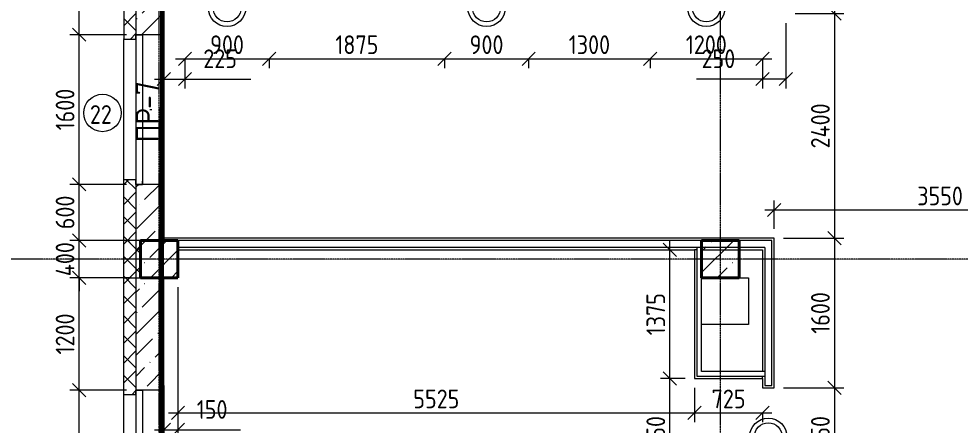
# Model space of a CAD drawing. Header units: millimetres. Extents: x -56773 to 221258, y -262288 to 26541.
# Drawn here: x -21093 to -11026, y -96319 to -91974 of the extents above; entities that cross this region are included whole.
import ezdxf

# ---------------------------------------------------------------- set-up
doc = ezdxf.new("R2010")
doc.units = ezdxf.units.MM
doc.linetypes.add('ADSK_Линия сетки', pattern=[25, 20, -2.5, 0, -2.5])
for name, color, linetype, lineweight in [('3.1 Штукатурка внешн стен для инвесторов', 5, 'Continuous', 60), ('_ Окна', 7, 'Continuous', 18), ('Марки', 7, 'Continuous', 20), ('Марки дверей', 7, 'Continuous', 20), ('Марки окон', 7, 'Continuous', 20), ('Несущие колонны', 7, 'Continuous', 18), ('Окна', 7, 'Continuous', 9), ('Оси', 7, 'Continuous', 9), ('Перекрытие', 7, 'Continuous', 18), ('Размеры', 7, 'Continuous', 9), ('Стены внутренние', 7, 'Continuous', 18), ('Стены наружные', 7, 'Continuous', 18), ('Стены штриховка', 7, 'Continuous', 9)]:
    doc.layers.add(name, color=color, linetype=linetype, lineweight=lineweight)
doc.styles.add('GOST Common_2', font='', dxfattribs={"width": 0.9, "height": 250})
doc.styles.add('GOST Common_3', font='', dxfattribs={"width": 0.9, "height": 200})
doc.styles.get('GOST Common_2').set_extended_font_data('GOST Common')
doc.styles.get('GOST Common_3').set_extended_font_data('GOST Common')
doc.dimstyles.new('ADSK_Основной_2_0', dxfattribs={"dimscale": 304.8, "dimtxt": 201.142999, "dimasz": 0.463911, "dimexe": 0.328084, "dimexo": 0.328084, "dimgap": 0.164042, "dimtad": 1, "dimdec": 3, "dimrnd": 0.001, "dimdsep": 46, "dimtxsty": 'GOST Common_3', "dimblk1": 'OBLIQUE', "dimblk2": 'OBLIQUE', "dimsah": 1, "dimcen": 0.09, "dimdle": 0.328084, "dimazin": 2, "dimtfac": 1, "dimtdec": 4, "dimtix": 1, "dimtmove": 0, "dimatfit": 3, "dimfxl": 1, "dimtvp": 1, "dimtolj": 1, "dimtzin": 0, "dimlwd": 20, "dimlwe": 20, "dimarcsym": 2})
doc.dimstyles.new('ADSK_Основной_2_0_1', dxfattribs={"dimscale": 304.8, "dimtxt": 201.142999, "dimasz": 0.463911, "dimexe": 0.328084, "dimexo": 0.328084, "dimgap": 0.164042, "dimtad": 1, "dimdec": 3, "dimrnd": 0.001, "dimdsep": 46, "dimtxsty": 'GOST Common_3', "dimblk1": 'OBLIQUE', "dimblk2": 'OBLIQUE', "dimsah": 1, "dimcen": 0.09, "dimdle": 0.328084, "dimazin": 2, "dimtfac": 1, "dimtdec": 4, "dimtix": 1, "dimtmove": 1, "dimatfit": 3, "dimfxl": 1, "dimtvp": 1, "dimtolj": 1, "dimtzin": 0, "dimlwd": 20, "dimlwe": 20, "dimarcsym": 2})
doc.dimstyles.new('ADSK_Основной_2_0_2', dxfattribs={"dimscale": 304.8, "dimtxt": 201.142999, "dimasz": 0.463911, "dimexe": 0.328084, "dimexo": 0.328084, "dimgap": 0.164042, "dimtad": 1, "dimdec": 3, "dimrnd": 0.001, "dimdsep": 46, "dimtxsty": 'GOST Common_3', "dimblk1": 'OBLIQUE', "dimblk2": 'OBLIQUE', "dimsah": 1, "dimcen": 0.09, "dimdle": 0.328084, "dimazin": 2, "dimtfac": 1, "dimtdec": 4, "dimtix": 1, "dimtmove": 0, "dimatfit": 3, "dimfxl": 1, "dimtvp": 1, "dimtolj": 1, "dimtzin": 0, "dimlwd": 20, "dimlwe": 20, "dimarcsym": 2})
pattern_1 = [(45, (9.36, -97949.04), (-224.5064, 224.5064), []), (45, (233.87, -97949.04), (-224.5064, 224.5064), [396.875, -79.375, 3.353, -76.022])]
pattern_2 = [(45, (9.36, -97949.04), (-106.066, 106.066), []), (135, (9.36, -97949.04), (-106.066, -106.066), [])]

# ---------------------------------------------------------------- blocks, each defined once
blk = doc.blocks.new('ADSK_КолоннаЖБ_Прямоугольная - 400x400 мм-1807142-Кладочный план 2-го этаж')
at = {"layer": 'Несущие колонны', "lineweight": 40}
for p, q in [((-200, 200), (200, 200)), ((-200, -200), (-200, 200)), ((200, 200), (200, -200)), ((200, -200), (-200, -200))]:
    blk.add_line(p, q, dxfattribs=at)
blk = doc.blocks.new('ОКНО L03 _2СТ_RS - ОК-5_1600х2000h-3556607-Кладочный план 2-го этаж')
at = {"layer": '_ Окна'}
for p, q in [((-838.1, -79), (761.9, -79)), ((-838.1, -149), (-838.1, -79)), ((-838.1, -79), (-803.1, -79)), ((-818.1, -79), (-38.1, -79)), ((-38.1, -79), (741.9, -79)), ((761.9, -79), (726.9, -79)), ((761.9, -149), (761.9, -79)), ((-838.1, -149), (761.9, -149)), ((-838.1, -149), (-833.1, -149)), ((-818.1, -149), (-38.1, -149)), ((-38.1, -149), (741.9, -149)), ((761.9, -149), (756.9, -149))]:
    blk.add_line(p, q, dxfattribs=at)
at = {"layer": 'Окна'}
blk.add_line((-888.1, 150), (811.9, 150), dxfattribs=at)
blk = doc.blocks.new('_Oblique')
at = {"color": 0, "linetype": 'ByBlock', "lineweight": -2}
blk.add_line((-0.5, -0.5), (0.5, 0.5), dxfattribs=at)
blk = doc.blocks.new('*D4427')
at = {"layer": 'Defpoints', "color": 0, "lineweight": 25, "transparency": 16777216}
for p in [(-20448, -95944), (-19840, -95944), (-19840, -97544)]:
    blk.add_point(p, dxfattribs=at)
at = {"layer": 'Размеры', "color": 0, "lineweight": 20, "transparency": 16777216}
for p, q in [((-20448, -97644), (-20448, -95844)), ((-19940, -95944), (-20548, -95944)), ((-19940, -97544), (-20548, -97544))]:
    blk.add_line(p, q, dxfattribs=at)
at = {"layer": 'Размеры', "color": 0, "lineweight": 20, "transparency": 16777216, "xscale": 141.4, "yscale": 141.4, "zscale": 141.4}
for p, rotation in [((-20448, -95944), 90), ((-20448, -97544), 270)]:
    blk.add_blockref('_Oblique', p, dxfattribs=dict(at, rotation=rotation))
at = {"layer": 'Размеры', "color": 0, "lineweight": 9, "transparency": 16777216, "insert": (-20598, -96744), "char_height": 200, "width": 560.47, "attachment_point": 5, "rotation": 90, "style": 'GOST Common_3'}
blk.add_mtext('\\A1;1600', dxfattribs=at)
blk = doc.blocks.new('*D4428')
at = {"layer": 'Defpoints', "color": 0, "lineweight": 25, "transparency": 16777216}
for p in [(-20448, -94744), (-19791, -94744), (-19840, -95944)]:
    blk.add_point(p, dxfattribs=at)
at = {"layer": 'Размеры', "color": 0, "lineweight": 20, "transparency": 16777216}
for p, q in [((-20448, -96044), (-20448, -94644)), ((-19891, -94744), (-20548, -94744)), ((-19940, -95944), (-20548, -95944))]:
    blk.add_line(p, q, dxfattribs=at)
at = {"layer": 'Размеры', "color": 0, "lineweight": 20, "transparency": 16777216, "xscale": 141.4, "yscale": 141.4, "zscale": 141.4}
for p, rotation in [((-20448, -94744), 90), ((-20448, -95944), 270)]:
    blk.add_blockref('_Oblique', p, dxfattribs=dict(at, rotation=rotation))
at = {"layer": 'Размеры', "color": 0, "lineweight": 9, "transparency": 16777216, "insert": (-20598, -95344), "char_height": 200, "width": 560.47, "attachment_point": 5, "rotation": 90, "style": 'GOST Common_3'}
blk.add_mtext('\\A1;1200', dxfattribs=at)
blk = doc.blocks.new('*D4429')
at = {"layer": 'Defpoints', "color": 0, "lineweight": 25, "transparency": 16777216}
for p in [(-20448, -94344), (-19791, -94344), (-19791, -94744)]:
    blk.add_point(p, dxfattribs=at)
at = {"layer": 'Размеры', "color": 0, "lineweight": 20, "transparency": 16777216}
for p, q in [((-20448, -94344), (-20448, -94203)), ((-19891, -94344), (-20548, -94344)), ((-20448, -94744), (-20448, -94344)), ((-19891, -94744), (-20548, -94744)), ((-20448, -94744), (-20448, -94885))]:
    blk.add_line(p, q, dxfattribs=at)
at = {"layer": 'Размеры', "color": 0, "lineweight": 20, "transparency": 16777216, "xscale": 141.4, "yscale": 141.4, "zscale": 141.4}
for p, rotation in [((-20448, -94344), 270), ((-20448, -94744), 90)]:
    blk.add_blockref('_Oblique', p, dxfattribs=dict(at, rotation=rotation))
at = {"layer": 'Размеры', "color": 0, "lineweight": 9, "transparency": 16777216, "insert": (-20598, -94544), "char_height": 200, "width": 474.56, "attachment_point": 5, "rotation": 90, "style": 'GOST Common_3'}
blk.add_mtext('\\A1;400', dxfattribs=at)
blk = doc.blocks.new('*D4430')
at = {"layer": 'Defpoints', "color": 0, "lineweight": 25, "transparency": 16777216}
for p in [(-20448, -93744), (-19840, -93744), (-19791, -94344)]:
    blk.add_point(p, dxfattribs=at)
at = {"layer": 'Размеры', "color": 0, "lineweight": 20, "transparency": 16777216}
for p, q in [((-20448, -94444), (-20448, -93644)), ((-19940, -93744), (-20548, -93744)), ((-19891, -94344), (-20548, -94344))]:
    blk.add_line(p, q, dxfattribs=at)
at = {"layer": 'Размеры', "color": 0, "lineweight": 20, "transparency": 16777216, "xscale": 141.4, "yscale": 141.4, "zscale": 141.4}
for p, rotation in [((-20448, -93744), 90), ((-20448, -94344), 270)]:
    blk.add_blockref('_Oblique', p, dxfattribs=dict(at, rotation=rotation))
at = {"layer": 'Размеры', "color": 0, "lineweight": 9, "transparency": 16777216, "insert": (-20598, -94044), "char_height": 200, "width": 454.11, "attachment_point": 5, "rotation": 90, "style": 'GOST Common_3'}
blk.add_mtext('\\A1;600', dxfattribs=at)
blk = doc.blocks.new('*D4431')
at = {"layer": 'Defpoints', "color": 0, "lineweight": 25, "transparency": 16777216}
for p in [(-20448, -92144), (-19840, -92144), (-19840, -93744)]:
    blk.add_point(p, dxfattribs=at)
at = {"layer": 'Размеры', "color": 0, "lineweight": 20, "transparency": 16777216}
for p, q in [((-20448, -93844), (-20448, -92044)), ((-19940, -92144), (-20548, -92144)), ((-19940, -93744), (-20548, -93744))]:
    blk.add_line(p, q, dxfattribs=at)
at = {"layer": 'Размеры', "color": 0, "lineweight": 20, "transparency": 16777216, "xscale": 141.4, "yscale": 141.4, "zscale": 141.4}
for p, rotation in [((-20448, -92144), 90), ((-20448, -93744), 270)]:
    blk.add_blockref('_Oblique', p, dxfattribs=dict(at, rotation=rotation))
at = {"layer": 'Размеры', "color": 0, "lineweight": 9, "transparency": 16777216, "insert": (-20598, -92944), "char_height": 200, "width": 560.47, "attachment_point": 5, "rotation": 90, "style": 'GOST Common_3'}
blk.add_mtext('\\A1;1600', dxfattribs=at)
blk = doc.blocks.new('*D4432')
at = {"layer": 'Defpoints', "color": 0, "lineweight": 25, "transparency": 16777216}
for p in [(-20448, -90944), (-19840, -90944), (-19840, -92144)]:
    blk.add_point(p, dxfattribs=at)
at = {"layer": 'Размеры', "color": 0, "lineweight": 20, "transparency": 16777216}
for p, q in [((-20448, -92244), (-20448, -90844)), ((-19940, -90944), (-20548, -90944)), ((-19940, -92144), (-20548, -92144))]:
    blk.add_line(p, q, dxfattribs=at)
at = {"layer": 'Размеры', "color": 0, "lineweight": 20, "transparency": 16777216, "xscale": 141.4, "yscale": 141.4, "zscale": 141.4}
for p, rotation in [((-20448, -90944), 90), ((-20448, -92144), 270)]:
    blk.add_blockref('_Oblique', p, dxfattribs=dict(at, rotation=rotation))
at = {"layer": 'Размеры', "color": 0, "lineweight": 9, "transparency": 16777216, "insert": (-20598, -91544), "char_height": 200, "width": 560.47, "attachment_point": 5, "rotation": 90, "style": 'GOST Common_3'}
blk.add_mtext('\\A1;1200', dxfattribs=at)
blk = doc.blocks.new('*D4643')
at = {"layer": 'Defpoints', "color": 0, "lineweight": 25, "transparency": 16777216}
for p in [(-12891, -88019), (-12891, -91919), (-12371, -91919)]:
    blk.add_point(p, dxfattribs=at)
at = {"layer": 'Размеры', "color": 0, "lineweight": 20, "transparency": 16777216}
for p, q in [((-12371, -87919), (-12371, -92019)), ((-12791, -88019), (-12271, -88019)), ((-12791, -91919), (-12271, -91919))]:
    blk.add_line(p, q, dxfattribs=at)
at = {"layer": 'Размеры', "color": 0, "lineweight": 20, "transparency": 16777216, "xscale": 141.4, "yscale": 141.4, "zscale": 141.4}
for p, rotation in [((-12371, -88019), 90), ((-12371, -91919), 270)]:
    blk.add_blockref('_Oblique', p, dxfattribs=dict(at, rotation=rotation))
at = {"layer": 'Размеры', "color": 0, "lineweight": 9, "transparency": 16777216, "insert": (-12521, -89969), "char_height": 200, "width": 605.47, "attachment_point": 5, "rotation": 90, "style": 'GOST Common_3'}
blk.add_mtext('\\A1;3900', dxfattribs=at)
blk = doc.blocks.new('*D4644')
at = {"layer": 'Defpoints', "color": 0, "lineweight": 25, "transparency": 16777216}
for p in [(-12891, -91919), (-13016, -94319), (-12371, -94319)]:
    blk.add_point(p, dxfattribs=at)
at = {"layer": 'Размеры', "color": 0, "lineweight": 20, "transparency": 16777216}
for p, q in [((-12371, -91819), (-12371, -94419)), ((-12791, -91919), (-12271, -91919)), ((-12916, -94319), (-12271, -94319))]:
    blk.add_line(p, q, dxfattribs=at)
at = {"layer": 'Размеры', "color": 0, "lineweight": 20, "transparency": 16777216, "xscale": 141.4, "yscale": 141.4, "zscale": 141.4}
for p, rotation in [((-12371, -91919), 90), ((-12371, -94319), 270)]:
    blk.add_blockref('_Oblique', p, dxfattribs=dict(at, rotation=rotation))
at = {"layer": 'Размеры', "color": 0, "lineweight": 9, "transparency": 16777216, "insert": (-12521, -93119), "char_height": 200, "width": 625.93, "attachment_point": 5, "rotation": 90, "style": 'GOST Common_3'}
blk.add_mtext('\\A1;2400', dxfattribs=at)
blk = doc.blocks.new('*D4645')
at = {"layer": 'Defpoints', "color": 0, "lineweight": 25, "transparency": 16777216}
for p in [(-13016, -94319), (-13016, -95919), (-12371, -95919)]:
    blk.add_point(p, dxfattribs=at)
at = {"layer": 'Размеры', "color": 0, "lineweight": 20, "transparency": 16777216}
for p, q in [((-12371, -94219), (-12371, -96019)), ((-12916, -94319), (-12271, -94319)), ((-12916, -95919), (-12271, -95919))]:
    blk.add_line(p, q, dxfattribs=at)
at = {"layer": 'Размеры', "color": 0, "lineweight": 20, "transparency": 16777216, "xscale": 141.4, "yscale": 141.4, "zscale": 141.4}
for p, rotation in [((-12371, -94319), 90), ((-12371, -95919), 270)]:
    blk.add_blockref('_Oblique', p, dxfattribs=dict(at, rotation=rotation))
at = {"layer": 'Размеры', "color": 0, "lineweight": 9, "transparency": 16777216, "insert": (-12521, -95119), "char_height": 200, "width": 560.47, "attachment_point": 5, "rotation": 90, "style": 'GOST Common_3'}
blk.add_mtext('\\A1;1600', dxfattribs=at)
blk = doc.blocks.new('*D4646')
at = {"layer": 'Defpoints', "color": 0, "lineweight": 25, "transparency": 16777216}
for p in [(-13016, -95919), (-13016, -96969), (-12371, -96969)]:
    blk.add_point(p, dxfattribs=at)
at = {"layer": 'Размеры', "color": 0, "lineweight": 20, "transparency": 16777216}
for p, q in [((-12371, -95819), (-12371, -97069)), ((-12916, -95919), (-12271, -95919)), ((-12916, -96969), (-12271, -96969))]:
    blk.add_line(p, q, dxfattribs=at)
at = {"layer": 'Размеры', "color": 0, "lineweight": 20, "transparency": 16777216, "xscale": 141.4, "yscale": 141.4, "zscale": 141.4}
for p, rotation in [((-12371, -95919), 90), ((-12371, -96969), 270)]:
    blk.add_blockref('_Oblique', p, dxfattribs=dict(at, rotation=rotation))
at = {"layer": 'Размеры', "color": 0, "lineweight": 9, "transparency": 16777216, "insert": (-12521, -96444), "char_height": 200, "width": 560.47, "attachment_point": 5, "rotation": 90, "style": 'GOST Common_3'}
blk.add_mtext('\\A1;1050', dxfattribs=at)
blk = doc.blocks.new('*D4662')
at = {"layer": 'Defpoints', "color": 0, "lineweight": 25, "transparency": 16777216}
for p in [(-19391, -94744), (-19541, -96088), (-19391, -96368)]:
    blk.add_point(p, dxfattribs=at)
at = {"layer": 'Размеры', "color": 0, "lineweight": 20, "transparency": 16777216}
for p, q in [((-19391, -94844), (-19391, -96468)), ((-19541, -96188), (-19541, -96468)), ((-19641, -96368), (-19391, -96368)), ((-19391, -96368), (-18721, -96368))]:
    blk.add_line(p, q, dxfattribs=at)
at = {"layer": 'Размеры', "color": 0, "lineweight": 20, "transparency": 16777216, "xscale": 141.4, "yscale": 141.4, "zscale": 141.4, "rotation": 180}
blk.add_blockref('_Oblique', (-19541, -96368), dxfattribs=at)
at = {"layer": 'Размеры', "color": 0, "lineweight": 20, "transparency": 16777216, "xscale": 141.4, "yscale": 141.4, "zscale": 141.4}
blk.add_blockref('_Oblique', (-19391, -96368), dxfattribs=at)
at = {"layer": 'Размеры', "color": 0, "lineweight": 9, "transparency": 16777216, "insert": (-19190, -96051), "char_height": 200, "width": 409.1, "attachment_point": 1, "line_spacing_factor": 1.022761, "style": 'GOST Common_3'}
blk.add_mtext('\\A1;150', dxfattribs=at)
blk = doc.blocks.new('*D4663')
at = {"layer": 'Defpoints', "color": 0, "lineweight": 25, "transparency": 16777216}
for p in [(-19391, -94744), (-13866, -95819), (-13866, -96188)]:
    blk.add_point(p, dxfattribs=at)
at = {"layer": 'Размеры', "color": 0, "lineweight": 20, "transparency": 16777216}
for p, q in [((-19391, -94844), (-19391, -96288)), ((-13866, -95919), (-13866, -96288)), ((-19491, -96188), (-13766, -96188))]:
    blk.add_line(p, q, dxfattribs=at)
at = {"layer": 'Размеры', "color": 0, "lineweight": 20, "transparency": 16777216, "xscale": 141.4, "yscale": 141.4, "zscale": 141.4, "rotation": 180}
blk.add_blockref('_Oblique', (-19391, -96188), dxfattribs=at)
at = {"layer": 'Размеры', "color": 0, "lineweight": 20, "transparency": 16777216, "xscale": 141.4, "yscale": 141.4, "zscale": 141.4}
blk.add_blockref('_Oblique', (-13866, -96188), dxfattribs=at)
at = {"layer": 'Размеры', "color": 0, "lineweight": 9, "transparency": 16777216, "insert": (-16628, -96038), "char_height": 200, "width": 605.47, "attachment_point": 5, "style": 'GOST Common_3'}
blk.add_mtext('\\A1;5525', dxfattribs=at)
blk = doc.blocks.new('*D4664')
at = {"layer": 'Defpoints', "color": 0, "lineweight": 25, "transparency": 16777216}
for p in [(-13866, -95819), (-13141, -96088), (-13141, -96188)]:
    blk.add_point(p, dxfattribs=at)
at = {"layer": 'Размеры', "color": 0, "lineweight": 20, "transparency": 16777216}
for p, q in [((-13866, -95919), (-13866, -96288)), ((-13966, -96188), (-13041, -96188)), ((-13141, -96188), (-13141, -96288))]:
    blk.add_line(p, q, dxfattribs=at)
at = {"layer": 'Размеры', "color": 0, "lineweight": 20, "transparency": 16777216, "xscale": 141.4, "yscale": 141.4, "zscale": 141.4, "rotation": 180}
blk.add_blockref('_Oblique', (-13866, -96188), dxfattribs=at)
at = {"layer": 'Размеры', "color": 0, "lineweight": 20, "transparency": 16777216, "xscale": 141.4, "yscale": 141.4, "zscale": 141.4}
blk.add_blockref('_Oblique', (-13141, -96188), dxfattribs=at)
at = {"layer": 'Размеры', "color": 0, "lineweight": 9, "transparency": 16777216, "insert": (-13503, -96038), "char_height": 200, "width": 454.11, "attachment_point": 5, "style": 'GOST Common_3'}
blk.add_mtext('\\A1;725', dxfattribs=at)
blk = doc.blocks.new('*D4666')
at = {"layer": 'Defpoints', "color": 0, "lineweight": 25, "transparency": 16777216}
for p in [(-14131, -95819), (-13866, -95819), (-13866, -97069)]:
    blk.add_point(p, dxfattribs=at)
at = {"layer": 'Размеры', "color": 0, "lineweight": 20, "transparency": 16777216}
for p, q in [((-14131, -97169), (-14131, -95719)), ((-13966, -95819), (-14231, -95819)), ((-13966, -97069), (-14231, -97069))]:
    blk.add_line(p, q, dxfattribs=at)
at = {"layer": 'Размеры', "color": 0, "lineweight": 20, "transparency": 16777216, "xscale": 141.4, "yscale": 141.4, "zscale": 141.4}
for p, rotation in [((-14131, -95819), 90), ((-14131, -97069), 270)]:
    blk.add_blockref('_Oblique', p, dxfattribs=dict(at, rotation=rotation))
at = {"layer": 'Размеры', "color": 0, "lineweight": 9, "transparency": 16777216, "insert": (-14281, -96444), "char_height": 200, "width": 560.47, "attachment_point": 5, "rotation": 90, "style": 'GOST Common_3'}
blk.add_mtext('\\A1;1250', dxfattribs=at)
blk = doc.blocks.new('*D4667')
at = {"layer": 'Defpoints', "color": 0, "lineweight": 25, "transparency": 16777216}
for p in [(-14231, -94444), (-14131, -94444), (-13866, -95819)]:
    blk.add_point(p, dxfattribs=at)
at = {"layer": 'Размеры', "color": 0, "lineweight": 20, "transparency": 16777216}
for p, q in [((-14131, -95919), (-14131, -94344)), ((-14131, -94444), (-14031, -94444)), ((-13966, -95819), (-14231, -95819))]:
    blk.add_line(p, q, dxfattribs=at)
at = {"layer": 'Размеры', "color": 0, "lineweight": 20, "transparency": 16777216, "xscale": 141.4, "yscale": 141.4, "zscale": 141.4}
for p, rotation in [((-14131, -94444), 90), ((-14131, -95819), 270)]:
    blk.add_blockref('_Oblique', p, dxfattribs=dict(at, rotation=rotation))
at = {"layer": 'Размеры', "color": 0, "lineweight": 9, "transparency": 16777216, "insert": (-14281, -95132), "char_height": 200, "width": 560.47, "attachment_point": 5, "rotation": 90, "style": 'GOST Common_3'}
blk.add_mtext('\\A1;1375', dxfattribs=at)
blk = doc.blocks.new('*D4668')
at = {"layer": 'Defpoints', "color": 0, "lineweight": 25, "transparency": 16777216}
for p in [(-19541, -92301), (-19316, -92301), (-19316, -92618)]:
    blk.add_point(p, dxfattribs=at)
at = {"layer": 'Размеры', "color": 0, "lineweight": 20, "transparency": 16777216}
for p, q in [((-19541, -92401), (-19541, -92718)), ((-19316, -92401), (-19316, -92718)), ((-19641, -92618), (-19316, -92618)), ((-19316, -92618), (-18611, -92618))]:
    blk.add_line(p, q, dxfattribs=at)
at = {"layer": 'Размеры', "color": 0, "lineweight": 20, "transparency": 16777216, "xscale": 141.4, "yscale": 141.4, "zscale": 141.4, "rotation": 180}
blk.add_blockref('_Oblique', (-19541, -92618), dxfattribs=at)
at = {"layer": 'Размеры', "color": 0, "lineweight": 20, "transparency": 16777216, "xscale": 141.4, "yscale": 141.4, "zscale": 141.4}
blk.add_blockref('_Oblique', (-19316, -92618), dxfattribs=at)
at = {"layer": 'Размеры', "color": 0, "lineweight": 9, "transparency": 16777216, "insert": (-19120, -92301), "char_height": 200, "width": 454.11, "attachment_point": 1, "line_spacing_factor": 1.022761, "style": 'GOST Common_3'}
blk.add_mtext('\\A1;225', dxfattribs=at)
blk = doc.blocks.new('*D4669')
at = {"layer": 'Defpoints', "color": 0, "lineweight": 25, "transparency": 16777216}
for p in [(-19316, -92301), (-18416, -92301), (-18416, -92401)]:
    blk.add_point(p, dxfattribs=at)
at = {"layer": 'Размеры', "color": 0, "lineweight": 20, "transparency": 16777216}
for p, q in [((-19416, -92401), (-18316, -92401)), ((-19316, -92401), (-19316, -92501)), ((-18416, -92401), (-18416, -92501))]:
    blk.add_line(p, q, dxfattribs=at)
at = {"layer": 'Размеры', "color": 0, "lineweight": 20, "transparency": 16777216, "xscale": 141.4, "yscale": 141.4, "zscale": 141.4, "rotation": 180}
blk.add_blockref('_Oblique', (-19316, -92401), dxfattribs=at)
at = {"layer": 'Размеры', "color": 0, "lineweight": 20, "transparency": 16777216, "xscale": 141.4, "yscale": 141.4, "zscale": 141.4}
blk.add_blockref('_Oblique', (-18416, -92401), dxfattribs=at)
at = {"layer": 'Размеры', "color": 0, "lineweight": 9, "transparency": 16777216, "insert": (-18866, -92251), "char_height": 200, "width": 454.11, "attachment_point": 5, "style": 'GOST Common_3'}
blk.add_mtext('\\A1;900', dxfattribs=at)
blk = doc.blocks.new('*D4670')
at = {"layer": 'Defpoints', "color": 0, "lineweight": 25, "transparency": 16777216}
for p in [(-18416, -92301), (-16541, -92301), (-16541, -92401)]:
    blk.add_point(p, dxfattribs=at)
at = {"layer": 'Размеры', "color": 0, "lineweight": 20, "transparency": 16777216}
for p, q in [((-18516, -92401), (-16441, -92401)), ((-18416, -92401), (-18416, -92501)), ((-16541, -92401), (-16541, -92501))]:
    blk.add_line(p, q, dxfattribs=at)
at = {"layer": 'Размеры', "color": 0, "lineweight": 20, "transparency": 16777216, "xscale": 141.4, "yscale": 141.4, "zscale": 141.4, "rotation": 180}
blk.add_blockref('_Oblique', (-18416, -92401), dxfattribs=at)
at = {"layer": 'Размеры', "color": 0, "lineweight": 20, "transparency": 16777216, "xscale": 141.4, "yscale": 141.4, "zscale": 141.4}
blk.add_blockref('_Oblique', (-16541, -92401), dxfattribs=at)
at = {"layer": 'Размеры', "color": 0, "lineweight": 9, "transparency": 16777216, "insert": (-17478, -92251), "char_height": 200, "width": 560.47, "attachment_point": 5, "style": 'GOST Common_3'}
blk.add_mtext('\\A1;1875', dxfattribs=at)
blk = doc.blocks.new('*D4671')
at = {"layer": 'Defpoints', "color": 0, "lineweight": 25, "transparency": 16777216}
for p in [(-16541, -92301), (-15641, -92301), (-15641, -92401)]:
    blk.add_point(p, dxfattribs=at)
at = {"layer": 'Размеры', "color": 0, "lineweight": 20, "transparency": 16777216}
for p, q in [((-16641, -92401), (-15541, -92401)), ((-16541, -92401), (-16541, -92501)), ((-15641, -92401), (-15641, -92501))]:
    blk.add_line(p, q, dxfattribs=at)
at = {"layer": 'Размеры', "color": 0, "lineweight": 20, "transparency": 16777216, "xscale": 141.4, "yscale": 141.4, "zscale": 141.4, "rotation": 180}
blk.add_blockref('_Oblique', (-16541, -92401), dxfattribs=at)
at = {"layer": 'Размеры', "color": 0, "lineweight": 20, "transparency": 16777216, "xscale": 141.4, "yscale": 141.4, "zscale": 141.4}
blk.add_blockref('_Oblique', (-15641, -92401), dxfattribs=at)
at = {"layer": 'Размеры', "color": 0, "lineweight": 9, "transparency": 16777216, "insert": (-16091, -92251), "char_height": 200, "width": 454.11, "attachment_point": 5, "style": 'GOST Common_3'}
blk.add_mtext('\\A1;900', dxfattribs=at)
blk = doc.blocks.new('*D4672')
at = {"layer": 'Defpoints', "color": 0, "lineweight": 25, "transparency": 16777216}
for p in [(-15641, -92301), (-14341, -92301), (-14341, -92401)]:
    blk.add_point(p, dxfattribs=at)
at = {"layer": 'Размеры', "color": 0, "lineweight": 20, "transparency": 16777216}
for p, q in [((-15741, -92401), (-14241, -92401)), ((-15641, -92401), (-15641, -92501)), ((-14341, -92401), (-14341, -92501))]:
    blk.add_line(p, q, dxfattribs=at)
at = {"layer": 'Размеры', "color": 0, "lineweight": 20, "transparency": 16777216, "xscale": 141.4, "yscale": 141.4, "zscale": 141.4, "rotation": 180}
blk.add_blockref('_Oblique', (-15641, -92401), dxfattribs=at)
at = {"layer": 'Размеры', "color": 0, "lineweight": 20, "transparency": 16777216, "xscale": 141.4, "yscale": 141.4, "zscale": 141.4}
blk.add_blockref('_Oblique', (-14341, -92401), dxfattribs=at)
at = {"layer": 'Размеры', "color": 0, "lineweight": 9, "transparency": 16777216, "insert": (-14991, -92251), "char_height": 200, "width": 560.47, "attachment_point": 5, "style": 'GOST Common_3'}
blk.add_mtext('\\A1;1300', dxfattribs=at)
blk = doc.blocks.new('*D4673')
at = {"layer": 'Defpoints', "color": 0, "lineweight": 25, "transparency": 16777216}
for p in [(-14341, -92301), (-13141, -92301), (-13141, -92401)]:
    blk.add_point(p, dxfattribs=at)
at = {"layer": 'Размеры', "color": 0, "lineweight": 20, "transparency": 16777216}
for p, q in [((-14441, -92401), (-13041, -92401)), ((-14341, -92401), (-14341, -92501)), ((-13141, -92401), (-13141, -92501))]:
    blk.add_line(p, q, dxfattribs=at)
at = {"layer": 'Размеры', "color": 0, "lineweight": 20, "transparency": 16777216, "xscale": 141.4, "yscale": 141.4, "zscale": 141.4, "rotation": 180}
blk.add_blockref('_Oblique', (-14341, -92401), dxfattribs=at)
at = {"layer": 'Размеры', "color": 0, "lineweight": 20, "transparency": 16777216, "xscale": 141.4, "yscale": 141.4, "zscale": 141.4}
blk.add_blockref('_Oblique', (-13141, -92401), dxfattribs=at)
at = {"layer": 'Размеры', "color": 0, "lineweight": 9, "transparency": 16777216, "insert": (-13741, -92251), "char_height": 200, "width": 560.47, "attachment_point": 5, "style": 'GOST Common_3'}
blk.add_mtext('\\A1;1200', dxfattribs=at)
blk = doc.blocks.new('*D4674')
at = {"layer": 'Defpoints', "color": 0, "lineweight": 25, "transparency": 16777216}
for p in [(-12891, -91919), (-13141, -92301), (-12891, -92618)]:
    blk.add_point(p, dxfattribs=at)
at = {"layer": 'Размеры', "color": 0, "lineweight": 20, "transparency": 16777216}
for p, q in [((-12891, -92019), (-12891, -92718)), ((-13141, -92401), (-13141, -92718)), ((-13141, -92618), (-13845, -92618)), ((-12891, -92618), (-13241, -92618))]:
    blk.add_line(p, q, dxfattribs=at)
at = {"layer": 'Размеры', "color": 0, "lineweight": 20, "transparency": 16777216, "xscale": 141.4, "yscale": 141.4, "zscale": 141.4, "rotation": 180}
blk.add_blockref('_Oblique', (-13141, -92618), dxfattribs=at)
at = {"layer": 'Размеры', "color": 0, "lineweight": 20, "transparency": 16777216, "xscale": 141.4, "yscale": 141.4, "zscale": 141.4}
blk.add_blockref('_Oblique', (-12891, -92618), dxfattribs=at)
at = {"layer": 'Размеры', "color": 0, "lineweight": 9, "transparency": 16777216, "insert": (-13791, -92301), "char_height": 200, "width": 454.11, "attachment_point": 1, "line_spacing_factor": 1.022761, "style": 'GOST Common_3'}
blk.add_mtext('\\A1;250', dxfattribs=at)
blk = doc.blocks.new('*D4702')
at = {"layer": 'Defpoints', "color": 0, "lineweight": 25, "transparency": 16777216}
for p in [(-9466, -94018), (-13016, -94319), (-9466, -94269)]:
    blk.add_point(p, dxfattribs=at)
at = {"layer": 'Размеры', "color": 0, "lineweight": 20, "transparency": 16777216}
for p, q in [((-13016, -94219), (-13016, -93918)), ((-9466, -94169), (-9466, -93918)), ((-13116, -94018), (-9366, -94018))]:
    blk.add_line(p, q, dxfattribs=at)
at = {"layer": 'Размеры', "color": 0, "lineweight": 20, "transparency": 16777216, "xscale": 141.4, "yscale": 141.4, "zscale": 141.4, "rotation": 180}
blk.add_blockref('_Oblique', (-13016, -94018), dxfattribs=at)
at = {"layer": 'Размеры', "color": 0, "lineweight": 20, "transparency": 16777216, "xscale": 141.4, "yscale": 141.4, "zscale": 141.4}
blk.add_blockref('_Oblique', (-9466, -94018), dxfattribs=at)
at = {"layer": 'Размеры', "color": 0, "lineweight": 9, "transparency": 16777216, "insert": (-11241, -93868), "char_height": 200, "width": 605.47, "attachment_point": 5, "style": 'GOST Common_3'}
blk.add_mtext('\\A1;3550', dxfattribs=at)
blk = doc.blocks.new('М_двери1 - Марка экземпляра 2-3719212-Кладочный план 2-го этаж')
at = {"layer": 'Марки дверей'}
for radius in [2, 1.5]:
    blk.add_circle((0, 0), radius, dxfattribs=at)
blk = doc.blocks.new('М_окна1 - Маркировка типоразмера-1510237-Кладочный план 2-го этаж')
at = {"layer": 'Марки окон'}
blk.add_circle((0, 0), 2, dxfattribs=at)
blk = doc.blocks.new('ADSK_Марка_Отверстие - Экземпляр_Только Марка-157312-Кладочный план 2-го этаж')
at = {"layer": 'Марки'}
blk.add_line((0, 0), (0.2, 0), dxfattribs=at)

msp = doc.modelspace()

# ---------------------------------------------------------------- hatches: boundary and pattern name
at = {"layer": 'Несущие колонны', "lineweight": 9}
h = msp.add_hatch(dxfattribs=at)
h.set_pattern_fill('FP_1', color=256, style=0, pattern_type=2)
h.set_pattern_definition(pattern_1)
h.paths.add_polyline_path([(-19390.6385, -94744.0666), (-19390.6385, -94344.0666), (-19790.6385, -94344.0666), (-19790.6385, -94744.0666), (-19540.6385, -94744.0666)])
h = msp.add_hatch(dxfattribs=at)
h.set_pattern_fill('FP_1', color=256, style=0, pattern_type=2)
h.set_pattern_definition(pattern_1)
h.paths.add_polyline_path([(-13790.6385, -94744.0666), (-13390.6385, -94744.0666), (-13390.6385, -94344.0666), (-13790.6385, -94344.0666)])
at = {"layer": 'Стены внутренние', "lineweight": 9}
h = msp.add_hatch(dxfattribs=at)
h.set_pattern_fill('FP_2', color=256, style=0, pattern_type=2)
h.set_pattern_definition([(45, (9.36, -97949.04), (84.1895, 308.696), [396.875, -79.375, 3.353, -76.022])])
h.paths.add_polyline_path([(-19790.6385, -104744.0666), (-19540.6385, -104744.0666), (-19540.6385, -101344.0666), (-19839.6385, -101344.0666), (-19840.6385, -104744.0666)])
h.paths.add_polyline_path([(-19840.6385, -99794.0666), (-19839.6385, -99794.0666), (-19839.6385, -99744.0666), (-19540.6385, -99744.0666), (-19540.6385, -99144.0666), (-19790.6385, -99144.0666), (-19790.6385, -98744.0666), (-19540.6385, -98744.0666), (-19540.6385, -97544.0666), (-19839.6385, -97544.0666), (-19840.6385, -98631.2864)])
h.paths.add_polyline_path([(-19840.6385, -95994.0666), (-19839.6385, -95994.0666), (-19839.6385, -95944.0666), (-19540.6385, -95944.0666), (-19540.6385, -94744.0666), (-19790.6385, -94744.0666), (-19790.6385, -94344.0666), (-19540.6385, -94344.0666), (-19540.6385, -93744.0666), (-19839.6385, -93744.0666), (-19840.6385, -95757.2112)])
h.paths.add_polyline_path([(-19839.6385, -92194.0666), (-19839.6385, -92144.0666), (-19540.6385, -92144.0666), (-19540.6385, -90944.0666), (-19839.6385, -90944.0666), (-19840.6385, -92194.0666)])
h.paths.add_polyline_path([(-19840.6385, -89394.0666), (-19839.6385, -89394.0666), (-19839.6385, -89344.0666), (-19540.6385, -89344.0666), (-19540.6385, -88744.0666), (-19790.6385, -88744.0666), (-19790.6385, -88344.0666), (-19540.6385, -88344.0666), (-19540.6385, -86944.0666), (-19840.6385, -86944.0666), (-19840.6385, -87134.9856)])
at = {"layer": 'Стены наружные', "lineweight": 9}
h = msp.add_hatch(dxfattribs=at)
h.set_pattern_fill('FP_4', color=256, style=0, pattern_type=2)
h.set_pattern_definition(pattern_2)
h.paths.add_polyline_path([(-19840.6385, -105144.0666), (-19840.6385, -101294.0666), (-19970.6385, -101294.0666), (-19970.6385, -105144.0666)])
h.paths.add_polyline_path([(-19840.6385, -99794.0666), (-19840.6385, -97494.0666), (-19970.6385, -97494.0666), (-19970.6385, -99794.0666)])
h.paths.add_polyline_path([(-19840.6385, -95994.0666), (-19840.6385, -93694.0666), (-19970.6385, -93694.0666), (-19970.6385, -95994.0666)])
h.paths.add_polyline_path([(-19840.6385, -92194.0666), (-19840.6385, -90894.0666), (-19970.6385, -90894.0666), (-19970.6385, -92194.0666)])
h.paths.add_polyline_path([(-19840.6385, -89394.0666), (-19840.6385, -87124.0666), (-19970.6385, -87124.0666), (-19970.6385, -89394.0666)])
h = msp.add_hatch(dxfattribs=at)
h.set_pattern_fill('FP_4', color=256, style=0, pattern_type=2)
h.set_pattern_definition(pattern_2)
h.paths.add_polyline_path([(-19970.6385, -94744.0666), (-19790.6385, -94744.0666), (-19790.6385, -94344.0666), (-19970.6385, -94344.0666)])

# ---------------------------------------------------------------- linework, layer by layer
at = {"layer": '3.1 Штукатурка внешн стен для инвесторов'}
msp.add_lwpolyline([(61409.3615, -104894.0666), (-19390.6385, -104944.0666), (-19590.6385, -104944.0666), (-19540.6385, -87219.0666)], dxfattribs=at)
at = {"layer": 'Несущие колонны', "lineweight": 9}
for p, q in [((-19540.6385, -94344.0666), (-19790.6385, -94344.0666)), ((-19790.6385, -94344.0666), (-19790.6385, -94744.0666)), ((-19390.6385, -94344.0666), (-19540.6385, -94344.0666)), ((-19390.6385, -94419.0666), (-19390.6385, -94344.0666)), ((-19390.6385, -94444.0666), (-19390.6385, -94419.0666)), ((-13390.6385, -94344.0666), (-13790.6385, -94344.0666)), ((-13790.6385, -94344.0666), (-13790.6385, -94744.0666)), ((-13390.6385, -94744.0666), (-13390.6385, -94344.0666)), ((-19390.6385, -94744.0666), (-19390.6385, -94444.0666)), ((-19790.6385, -94744.0666), (-19540.6385, -94744.0666)), ((-19540.6385, -94744.0666), (-19390.6385, -94744.0666)), ((-13790.6385, -94744.0666), (-13390.6385, -94744.0666))]:
    msp.add_line(p, q, dxfattribs=at)
at = {"layer": 'Оси', "linetype": 'ADSK_Линия сетки', "lineweight": 5}
for p, q in [((-19590.6385, -108922.9178), (-19590.6385, -73448.1214)), ((-13590.6385, -108922.9178), (-13590.6385, -73448.1214)), ((62525.08, -94544.0666), (-25230.7352, -94544.0666))]:
    msp.add_line(p, q, dxfattribs=at)
at = {"layer": 'Перекрытие'}
for p, q in [((-13390.6385, -94744.0666), (-13290.6385, -94744.0666)), ((-13290.6385, -94744.0666), (-13290.6385, -95244.0666)), ((-13290.6385, -95244.0666), (-13790.6385, -95244.0666))]:
    msp.add_line(p, q, dxfattribs=at)
at = {"layer": 'Стены внутренние', "lineweight": 5}
for p, q in [((-19540.6385, -92144.0666), (-19540.6385, -91919.0666)), ((-19840.6385, -92194.0666), (-19839.6385, -92194.0666)), ((-19839.6385, -92194.0666), (-19839.6385, -92144.0666)), ((-19540.6385, -92144.0666), (-19839.6385, -92144.0666)), ((-19540.6385, -92144.0666), (-19540.6385, -93744.0666)), ((-19840.6385, -93694.0666), (-19839.6385, -93694.0666)), ((-19839.6385, -93744.0666), (-19839.6385, -93694.0666)), ((-19540.6385, -93744.0666), (-19839.6385, -93744.0666)), ((-19540.6385, -93744.0666), (-19540.6385, -94319.0666)), ((-13015.6385, -94319.0666), (-19540.6385, -94319.0666)), ((-13015.6385, -95919.0666), (-13015.6385, -94319.0666)), ((-19790.6385, -94744.0666), (-19790.6385, -94344.0666)), ((-19790.6385, -94344.0666), (-19390.6385, -94344.0666)), ((-19390.6385, -94344.0666), (-19390.6385, -94444.0666)), ((-19390.6385, -94444.0666), (-13865.6385, -94444.0666)), ((-13865.6385, -94444.0666), (-13865.6385, -95819.0666)), ((-13790.6385, -94444.0666), (-13140.6385, -94444.0666)), ((-13790.6385, -95744.0666), (-13790.6385, -94444.0666)), ((-13140.6385, -94444.0666), (-13140.6385, -95744.0666)), ((-19540.6385, -94744.0666), (-19790.6385, -94744.0666)), ((-19540.6385, -95944.0666), (-19540.6385, -94744.0666)), ((-13865.6385, -95819.0666), (-13140.6385, -95819.0666)), ((-13140.6385, -95744.0666), (-13790.6385, -95744.0666)), ((-13140.6385, -95819.0666), (-13140.6385, -95919.0666)), ((-13140.6385, -95919.0666), (-13015.6385, -95919.0666)), ((-19840.6385, -95994.0666), (-19839.6385, -95994.0666)), ((-19839.6385, -95994.0666), (-19839.6385, -95944.0666)), ((-19540.6385, -95944.0666), (-19839.6385, -95944.0666)), ((-19540.6385, -95944.0666), (-19540.6385, -97544.0666))]:
    msp.add_line(p, q, dxfattribs=at)
at = {"layer": 'Стены наружные', "lineweight": 9}
for p, q in [((-19970.6385, -90894.0666), (-19970.6385, -92194.0666)), ((-19970.6385, -93694.0666), (-19970.6385, -92194.0666)), ((-19840.6385, -92194.0666), (-19970.6385, -92194.0666)), ((-19970.6385, -95994.0666), (-19970.6385, -93694.0666)), ((-19840.6385, -93694.0666), (-19970.6385, -93694.0666)), ((-19790.6385, -94344.0666), (-19970.6385, -94344.0666)), ((-19790.6385, -94744.0666), (-19790.6385, -94344.0666)), ((-19970.6385, -94744.0666), (-19790.6385, -94744.0666)), ((-19970.6385, -97494.0666), (-19970.6385, -95994.0666)), ((-19840.6385, -95994.0666), (-19970.6385, -95994.0666))]:
    msp.add_line(p, q, dxfattribs=at)
at = {"layer": 'Стены штриховка', "lineweight": 9}
for p, q in [((-19840.6385, -90894.0666), (-19840.6385, -92194.0666)), ((-19840.6385, -93694.0666), (-19840.6385, -95994.0666)), ((-19540.6385, -94319.0666), (-19540.6385, -94344.0666)), ((-13040.6385, -94344.0666), (-19390.6385, -94344.0666)), ((-13115.6385, -94419.0666), (-19390.6385, -94419.0666)), ((-13840.6385, -94419.0666), (-13840.6385, -95794.0666)), ((-13790.6385, -94419.0666), (-13790.6385, -94444.0666)), ((-13115.6385, -94419.0666), (-13115.6385, -95894.0666)), ((-13040.6385, -95894.0666), (-13040.6385, -94344.0666)), ((-13840.6385, -94444.0666), (-13865.6385, -94444.0666)), ((-13840.6385, -95794.0666), (-13115.6385, -95794.0666)), ((-13115.6385, -95744.0666), (-13140.6385, -95744.0666)), ((-13140.6385, -95819.0666), (-13140.6385, -95794.0666)), ((-13115.6385, -95894.0666), (-13040.6385, -95894.0666))]:
    msp.add_line(p, q, dxfattribs=at)

# ---------------------------------------------------------------- block references
at = {"layer": 'Марки', "xscale": 99.99999999999993, "yscale": 99.99999999999993, "zscale": 99.99999999999993}
msp.add_blockref('ADSK_Марка_Отверстие - Экземпляр_Только Марка-157312-Кладочный план 2-го этаж', (-19690.1385, -92944.0666), dxfattribs=at)
at = {"layer": 'Марки дверей', "xscale": 99.99999999999993, "yscale": 99.99999999999993, "zscale": 99.99999999999993}
for p in [(-18865.6385, -91856.5666), (-16090.6385, -91856.5666), (-13740.6385, -91856.5666), (-13078.1385, -96444.0666)]:
    msp.add_blockref('М_двери1 - Марка экземпляра 2-3719212-Кладочный план 2-го этаж', p, dxfattribs=at)
at = {"layer": 'Марки окон', "xscale": 99.99999999999993, "yscale": 99.99999999999993, "zscale": 99.99999999999993}
msp.add_blockref('М_окна1 - Маркировка типоразмера-1510237-Кладочный план 2-го этаж', (-20197.7864, -92980.782), dxfattribs=at)
at = {"layer": 'Несущие колонны', "lineweight": 40, "rotation": 89.9999999999999}
for p in [(-19590.6385, -94544.0666), (-13590.6385, -94544.0666)]:
    msp.add_blockref('ADSK_КолоннаЖБ_Прямоугольная - 400x400 мм-1807142-Кладочный план 2-го этаж', p, dxfattribs=at)
at = {"layer": 'Окна', "rotation": 269.9999999999997}
for p in [(-19690.6385, -92982.1666), (-19690.6385, -96782.1666)]:
    msp.add_blockref('ОКНО L03 _2СТ_RS - ОК-5_1600х2000h-3556607-Кладочный план 2-го этаж', p, dxfattribs=at)

# ---------------------------------------------------------------- texts
at = {"layer": 'Марки', "lineweight": 9, "char_height": 250, "attachment_point": 1, "rotation": 90, "style": 'GOST Common_2'}
for s, insert, width in [('-7', (-19843.1196, -92936.8099), 389.620125), ('ПР', (-19843.1196, -93293.9974), 432.91125)]:
    msp.add_mtext(s, dxfattribs=dict(at, insert=insert, width=width))
at = {"layer": 'Марки окон', "lineweight": 5, "insert": (-20332.3438, -92896.9967), "char_height": 200, "width": 317.46825, "attachment_point": 1, "style": 'GOST Common_3'}
msp.add_mtext('22', dxfattribs=at)

# ---------------------------------------------------------------- dimensions: what is measured, and where the dimension line sits
at = {"layer": 'Размеры', "lineweight": 9}
for base, p1, p2, override, picture, middle in [((-12371.4865, -91919.0666), (-12890.6385, -88019.0666), (-12890.6385, -91919.0666), {"dimpost": '<>', "dimfxl": 3900}, '*D4643', (-12521.4865, -89969.0666)), ((-20448.403, -90944.0666), (-19839.6385, -92144.0666), (-19839.6385, -90944.0666), {"dimpost": '<>', "dimfxl": 1200}, '*D4432', (-20598.403, -91544.0666)), ((-12371.4865, -94319.0666), (-12890.6385, -91919.0666), (-13015.6385, -94319.0666), {"dimpost": '<>', "dimfxl": 2403.253004}, '*D4644', (-12521.4865, -93119.0666)), ((-20448.403, -92144.0666), (-19839.6385, -93744.0666), (-19839.6385, -92144.0666), {"dimpost": '<>', "dimfxl": 1600}, '*D4431', (-20598.403, -92944.0666)), ((-20448.403, -93744.0666), (-19790.6385, -94344.0666), (-19839.6385, -93744.0666), {"dimpost": '<>', "dimfxl": 601.997508}, '*D4430', (-20598.403, -94044.0666)), ((-20448.403, -94344.0666), (-19790.6385, -94744.0666), (-19790.6385, -94344.0666), {"dimpost": '<>', "dimfxl": 400}, '*D4429', (-20598.403, -94544.0666)), ((-12371.4865, -95919.0666), (-13015.6385, -94319.0666), (-13015.6385, -95919.0666), {"dimpost": '<>', "dimfxl": 1600}, '*D4645', (-12521.4865, -95119.0666)), ((-14131.0784, -94444.0666), (-13865.6385, -95819.0666), (-14231.0633, -94444.0666), {"dimpost": '<>', "dimfxl": 1422.729876}, '*D4667', (-14281.0784, -95131.5666)), ((-20448.403, -94744.0666), (-19839.6385, -95944.0666), (-19790.6385, -94744.0666), {"dimpost": '<>', "dimfxl": 1201}, '*D4428', (-20598.403, -95344.0666)), ((-14131.0784, -95819.0666), (-13865.6385, -97069.0666), (-13865.6385, -95819.0666), {"dimpost": '<>', "dimfxl": 1250}, '*D4666', (-14281.0784, -96444.0666)), ((-12371.4865, -96969.0666), (-13015.6385, -95919.0666), (-13015.6385, -96969.0666), {"dimpost": '<>', "dimfxl": 1050}, '*D4646', (-12521.4865, -96444.0666)), ((-20448.403, -95944.0666), (-19839.6385, -97544.0666), (-19839.6385, -95944.0666), {"dimpost": '<>', "dimfxl": 1600}, '*D4427', (-20598.403, -96744.0666))]:
    dim = msp.add_linear_dim(base=base, p1=p1, p2=p2, angle=90, dimstyle='ADSK_Основной_2_0_1', override=override, dxfattribs=at)
    dim.commit()
    dim.dimension.update_dxf_attribs({"geometry": picture, "text_midpoint": middle})
for base, p1, p2, override, picture, middle in [((-12890.6385, -92617.9204), (-13140.6385, -92301.0447), (-12890.6385, -91919.0666), {"dimpost": '<>', "dimfxl": 456.516491}, '*D4674', (-13563.4671, -92617.9204)), ((-19315.6385, -92617.9204), (-19540.6385, -92301.0447), (-19315.6385, -92301.0447), {"dimpost": '<>', "dimfxl": 225}, '*D4668', (-18892.8099, -92617.9204)), ((-19390.6385, -96367.8148), (-19540.6385, -96088.1292), (-19390.6385, -94744.0666), {"dimpost": '<>', "dimfxl": 1352.406903}, '*D4662', (-18984.9528, -96367.8148))]:
    dim = msp.add_linear_dim(base=base, p1=p1, p2=p2, dimstyle='ADSK_Основной_2_0', override=override, dxfattribs=at)
    dim.commit()
    dim.dimension.update_dxf_attribs({"geometry": picture, "text_midpoint": middle, "dimtype": 160})
for base, p1, p2, dimstyle, override, picture, middle in [((-18415.6385, -92401.0296), (-19315.6385, -92301.0447), (-18415.6385, -92301.0447), 'ADSK_Основной_2_0_1', {"dimpost": '<>', "dimfxl": 900}, '*D4669', (-18865.6385, -92251.0296)), ((-16540.6385, -92401.0296), (-18415.6385, -92301.0447), (-16540.6385, -92301.0447), 'ADSK_Основной_2_0_1', {"dimpost": '<>', "dimfxl": 1875}, '*D4670', (-17478.1385, -92251.0296)), ((-15640.6385, -92401.0296), (-16540.6385, -92301.0447), (-15640.6385, -92301.0447), 'ADSK_Основной_2_0_1', {"dimpost": '<>', "dimfxl": 900}, '*D4671', (-16090.6385, -92251.0296)), ((-14340.6385, -92401.0296), (-15640.6385, -92301.0447), (-14340.6385, -92301.0447), 'ADSK_Основной_2_0_1', {"dimpost": '<>', "dimfxl": 1300}, '*D4672', (-14990.6385, -92251.0296)), ((-13140.6385, -92401.0296), (-14340.6385, -92301.0447), (-13140.6385, -92301.0447), 'ADSK_Основной_2_0_1', {"dimpost": '<>', "dimfxl": 1200}, '*D4673', (-13740.6385, -92251.0296)), ((-9465.6385, -94018.0641), (-13015.6385, -94319.0666), (-9465.6385, -94269.0666), 'ADSK_Основной_2_0_2', {"dimpost": '<>', "dimfxl": 3550.352095}, '*D4702', (-11240.6385, -93868.0641)), ((-13865.6385, -96188.1141), (-19390.6385, -94744.0666), (-13865.6385, -95819.0666), 'ADSK_Основной_2_0_1', {"dimpost": '<>', "dimfxl": 5628.609953}, '*D4663', (-16628.1385, -96038.1141)), ((-13140.6385, -96188.1141), (-13865.6385, -95819.0666), (-13140.6385, -96088.1292), 'ADSK_Основной_2_0_1', {"dimpost": '<>', "dimfxl": 773.317344}, '*D4664', (-13503.1385, -96038.1141))]:
    dim = msp.add_linear_dim(base=base, p1=p1, p2=p2, dimstyle=dimstyle, override=override, dxfattribs=at)
    dim.commit()
    dim.dimension.update_dxf_attribs({"geometry": picture, "text_midpoint": middle})

doc.saveas('drawing.dxf')
